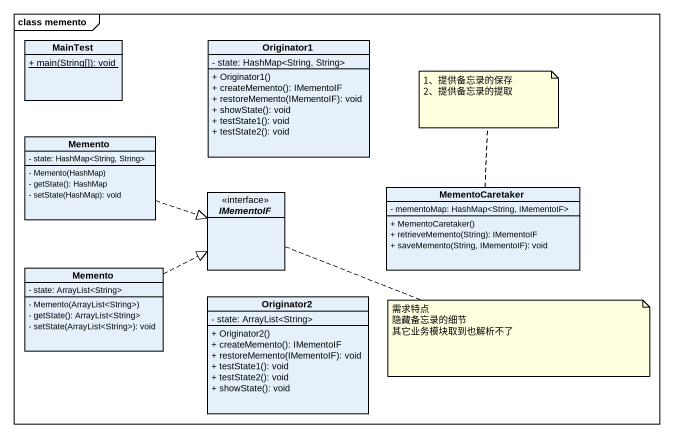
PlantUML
@startuml
mainframe class memento
hide circle
hide empty members
skinparam classAttributeIconSize 0
class MainTest {
  {static} + main(String[]): void
}
class Originator1 {
  - state: HashMap<String, String>
  + Originator1()
  + createMemento(): IMementoIF
  + restoreMemento(IMementoIF): void
  + showState(): void
  + testState1(): void
  + testState2(): void
}
class Memento {
  - state: HashMap<String, String>
  - Memento(HashMap)
  - getState(): HashMap
  - setState(HashMap): void
}
interface IMementoIF <<interface>>
class MementoCaretaker {
  - mementoMap: HashMap<String, IMementoIF>
  + MementoCaretaker()
  + retrieveMemento(String): IMementoIF
  + saveMemento(String, IMementoIF): void
}
class "Memento" as Memento_2 {
  - state: ArrayList<String>
  - Memento(ArrayList<String>)
  - getState(): ArrayList<String>
  - setState(ArrayList<String>): void
}
class Originator2 {
  - state: ArrayList<String>
  + Originator2()
  + createMemento(): IMementoIF
  + restoreMemento(IMementoIF): void
  + testState1(): void
  + testState2(): void
  + showState(): void
}
Memento .right.|> IMementoIF
Memento_2 .right.|> IMementoIF
note top of MementoCaretaker
  1、提供备忘录的保存
  2、提供备忘录的提取
end note
note right of IMementoIF
  需求特点
  隐藏备忘录的细节
  其它业务模块取到也解析不了
end note
@enduml
